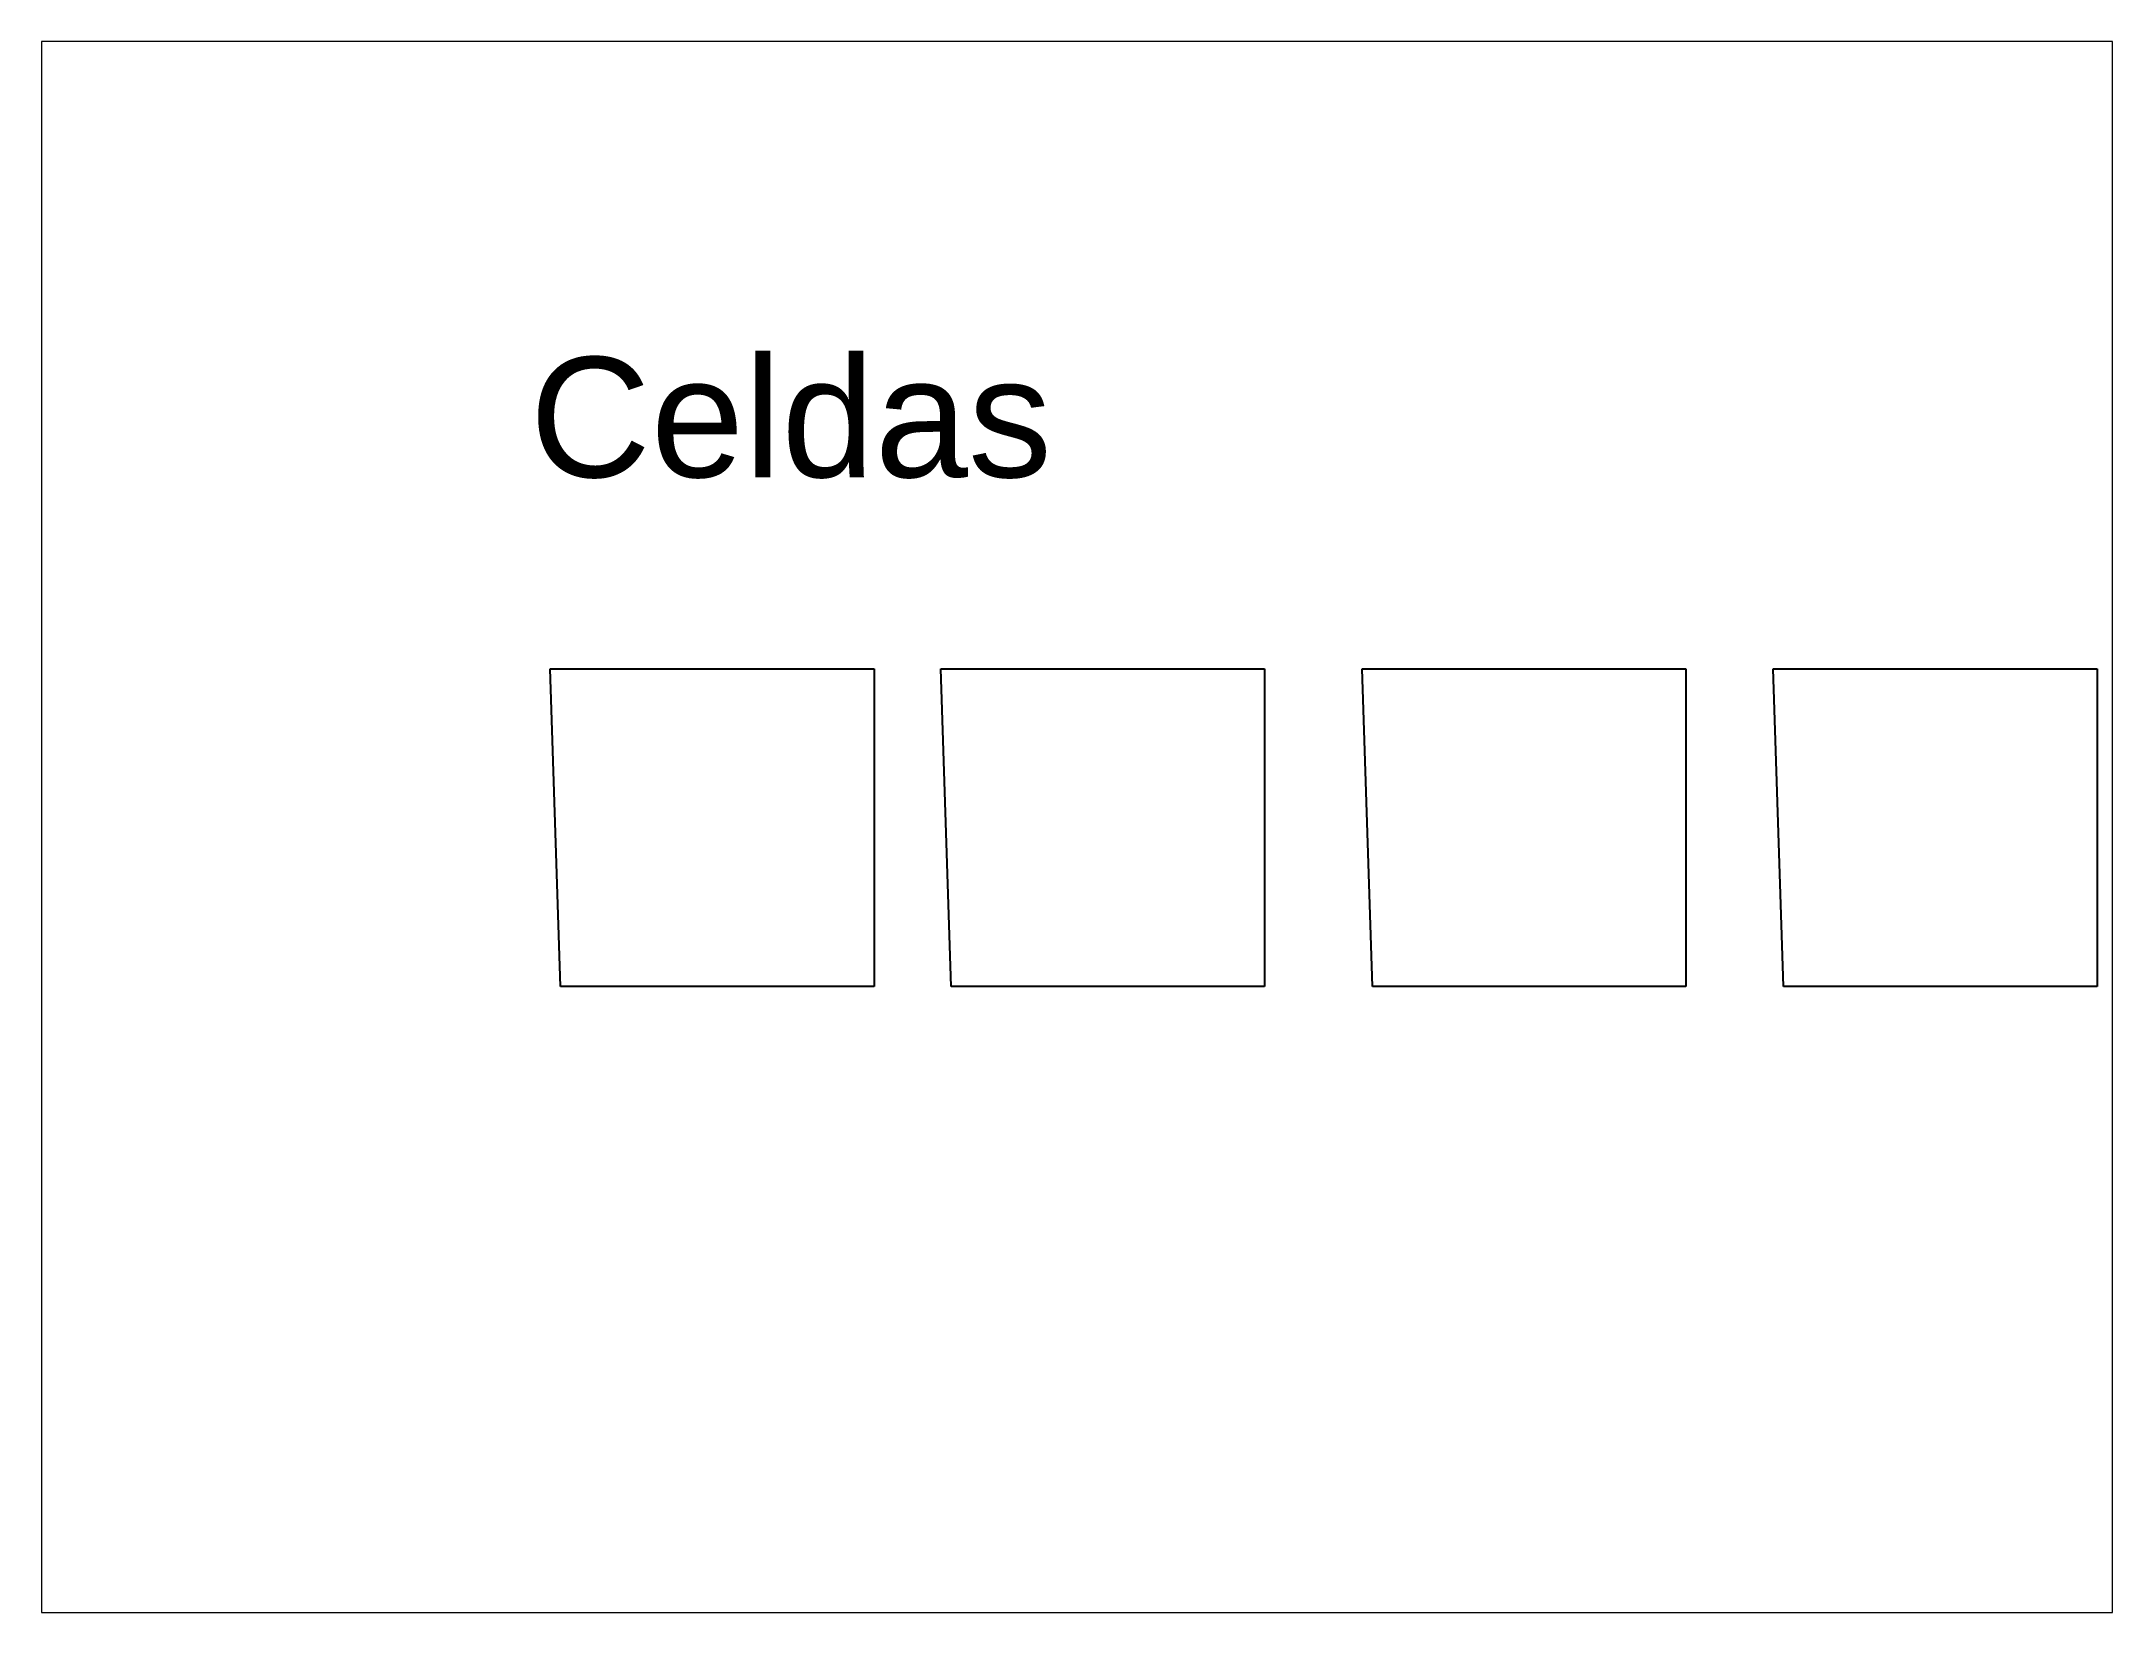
# Paper-space layout 'Layout1' of a CAD drawing. Header units: millimetres. Extents: x 26 to 231, y 20 to 176.
# The model-space entities are those that its viewports show. They can reach past a viewport. Long polylines and large blocks are cut down to what shows.
import ezdxf

# ---------------------------------------------------------------- set-up
doc = ezdxf.new("R2010")
doc.units = ezdxf.units.MM
doc.linetypes.add('ACAD_ISO02W100', pattern=[15, 12, -3])
doc.styles.add('Arial_100', font='Arial Unicode MS.ttf', dxfattribs={"height": 100})

msp = doc.modelspace()

# ---------------------------------------------------------------- linework, layer by layer
at = {"color": 0, "linetype": 'ACAD_ISO02W100', "lineweight": -2}
for points in [[(1748.7, 511), (2018.3, 511), (2018.3, 246.5), (1757.3, 246.5), (1748.7, 511)], [(2073.9, 511), (2343.4, 511), (2343.4, 246.5), (2082.4, 246.5), (2073.9, 511)], [(2424.7, 511), (2694.2, 511), (2694.2, 246.5), (2433.2, 246.5), (2424.7, 511)], [(2766.9, 511), (3036.5, 511), (3036.5, 246.5), (2775.5, 246.5), (2766.9, 511)]]:
    msp.add_lwpolyline(points, dxfattribs=at)

# ---------------------------------------------------------------- texts
at = {"insert": (1731.6, 770.7), "char_height": 100, "attachment_point": 1, "style": 'Arial_100'}
msp.add_mtext_dynamic_manual_height_columns('Celdas', width=1395.601, gutter_width=15, heights=[0], dxfattribs=at)

psp = doc.layouts.get("Layout1")

# ---------------------------------------------------------------- viewports
at = {"layer": '0'}
psp.add_viewport(center=(128.5, 97.5), size=(205.6, 156), view_center_point=(2187.25, 379.44), view_height=1308.2315, dxfattribs=at)

doc.saveas('drawing.dxf')
